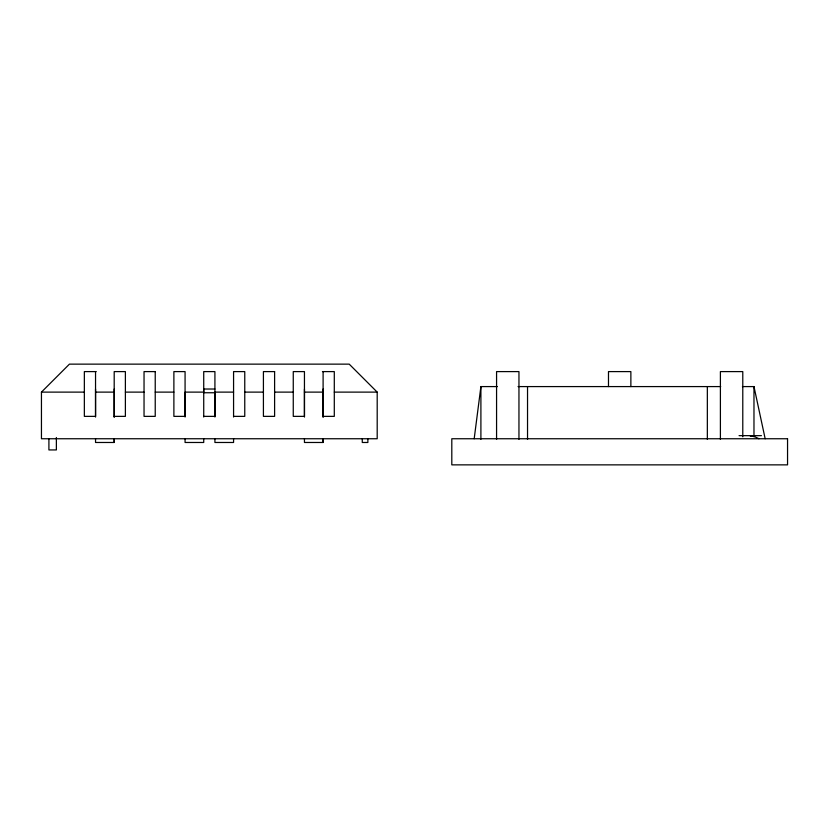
<?xml version="1.0" encoding="UTF-8"?>
<svg xmlns="http://www.w3.org/2000/svg" width="829" height="829" viewBox="0 0 829 829"><rect width="100%" height="100%" fill="white"/><g stroke="black" fill="none" stroke-linecap="round" stroke-linejoin="round"><path stroke-width="1.24" d="M95.542 389.019L95.542 416.365L84.351 416.365L84.351 371.599L96.205 371.599M114.195 442.479L114.195 438.665L114.195 442.479L95.542 442.479L95.542 438.665M114.195 417.018L114.195 389.019M185.074 392.749L185.074 416.365L173.883 416.365L173.883 371.599L185.074 371.599L185.074 417.028M304.45 389.019L304.45 416.365L293.259 416.365L293.259 371.599L304.45 371.599L304.45 417.07M323.103 442.479L323.103 438.665L323.103 442.479L304.45 442.479L304.45 438.665M323.103 417.018L323.103 389.019M474.188 438.748L480.903 386.583L497.4 386.583M41.45 392.117L69.429 364.138L349.216 364.138L377.195 392.117L377.195 438.748L41.45 438.748L41.45 392.117L84.351 392.117M322.44 371.599L334.294 371.599L334.294 416.365L323.103 416.365M518.052 386.583L720.702 386.583M742.432 386.583L753.975 386.583L765.167 438.748M214.918 389.019L203.727 389.019L203.727 392.749L214.918 392.749L214.918 416.365L203.727 416.365M95.542 392.117L114.195 392.117M125.386 392.117L144.039 392.117M155.23 392.117L173.883 392.117M185.074 392.117L203.727 392.117M214.918 392.117L233.571 392.117M244.762 392.117L263.415 392.117M274.606 392.117L293.259 392.117M304.45 392.117L323.103 392.117M334.294 392.117L377.195 392.117M114.195 416.365L125.386 416.365L125.386 371.599L114.195 371.599L114.195 417.07M233.571 416.365L244.762 416.365L244.762 371.599L233.571 371.599L233.571 417.028M739.053 435.65L761.436 435.65M753.043 435.764L750.152 435.764L754.152 436.427L758.949 438.748M750.338 435.764L754.255 436.458M754.183 436.437L750.286 435.764L754.224 436.448M753.975 386.583L753.975 436.8M742.784 436.8L742.784 371.599L720.401 371.599L720.401 439.37M707.344 386.583L707.344 439.37M630.869 386.583L630.869 371.599L608.486 371.599L608.486 386.583M527.534 386.583L527.534 439.37M518.954 439.37L518.954 371.599L496.571 371.599L496.571 439.37M480.903 386.583L480.903 439.37M367.869 438.748L367.869 442.479L362.273 442.479L362.273 438.665M323.103 371.599L323.103 417.07M233.571 438.665L233.571 442.479L214.918 442.479L214.918 438.665M214.918 417.018L214.918 371.599L203.727 371.599L203.727 417.028M203.727 438.665L203.727 442.479L185.074 442.479L185.074 438.665M95.542 371.599L95.542 417.07M56.372 437.505L56.372 449.94L48.911 449.94L48.911 438.748M155.23 371.599L144.039 371.599L144.039 416.365L155.23 416.365L155.23 371.599M274.606 371.599L263.415 371.599L263.415 416.365L274.606 416.365L274.606 371.599M787.55 438.748L451.805 438.748L451.805 464.862L787.55 464.862L787.55 438.748"/></g></svg>
